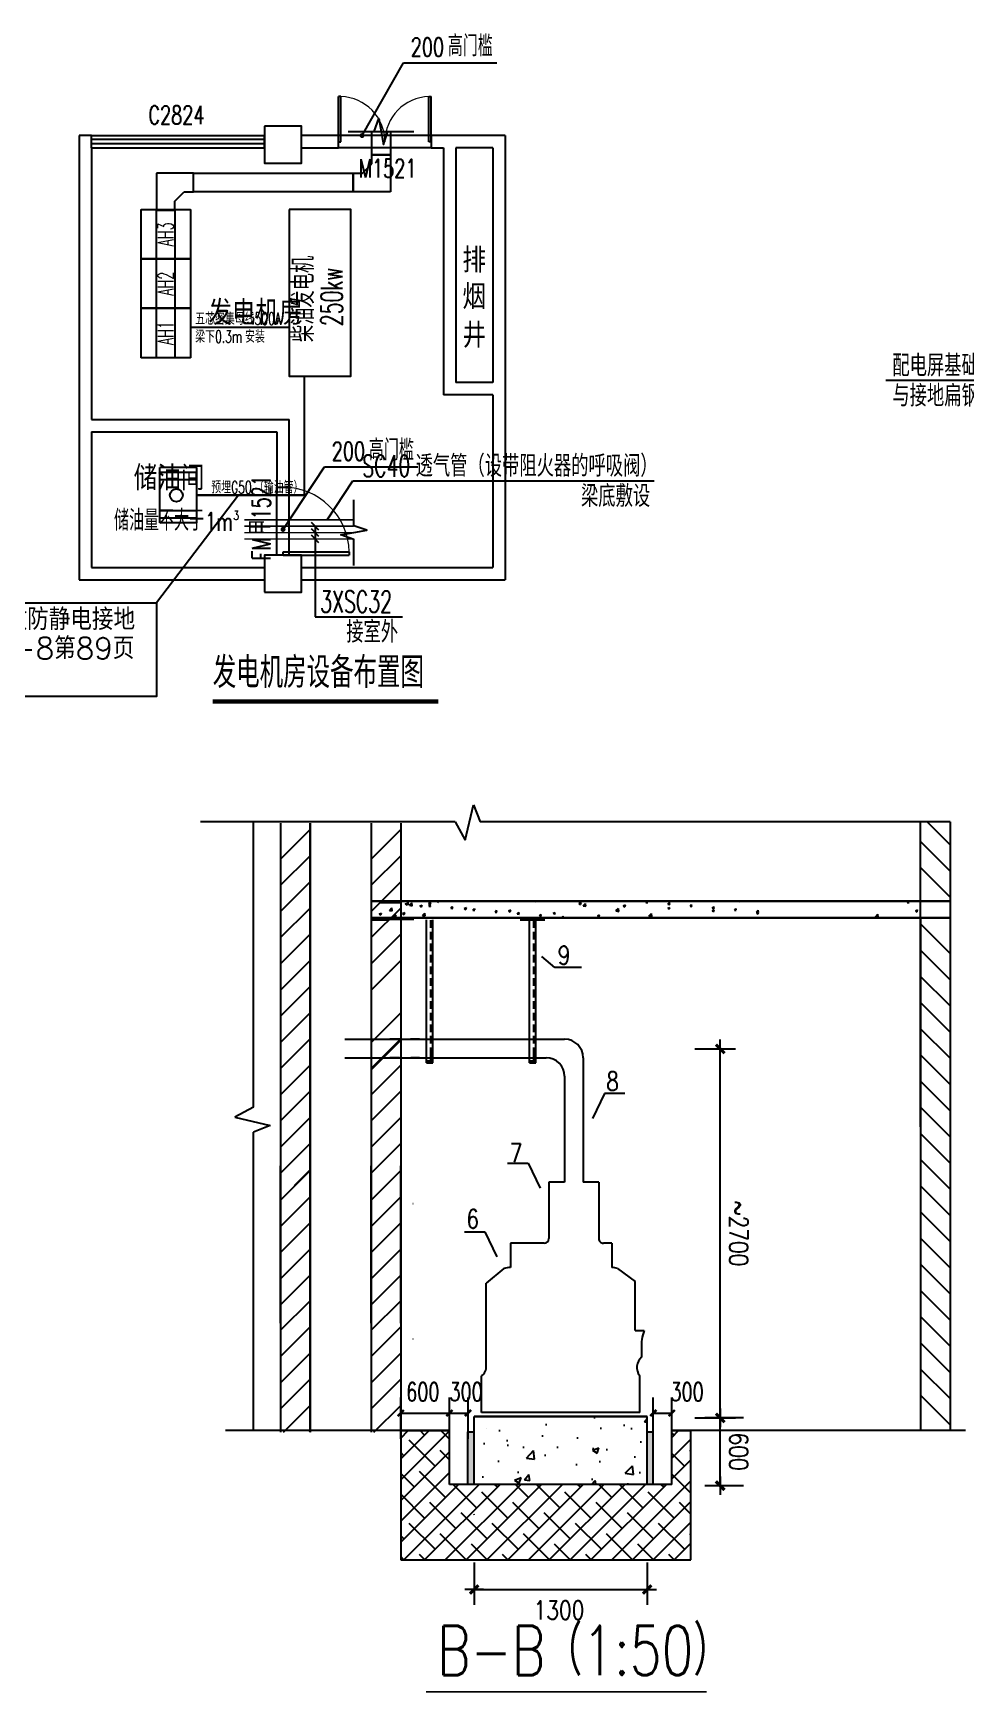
# Model space of a CAD drawing. Extents: x -6243262 to 3079315, y -2914302 to 172723.
# Drawn here: x -1794901 to -1779799, y -974645 to -947747 of the extents above; entities that cross this region are included whole.
import ezdxf
from ezdxf.enums import TextEntityAlignment as Align

# ---------------------------------------------------------------- set-up
doc = ezdxf.new("R2010")
doc.units = 0
doc.header["$LTSCALE"] = 1000
doc.linetypes.add('HIDDEN', pattern=[0.375, 0.25, -0.125])
for name, color, linetype in [('CABLETRAY', 4, 'Continuous'), ('CFT-TEXT', 7, 'Continuous'), ('COLUMN', 9, 'Continuous'), ('DIM-动力', 3, 'Continuous'), ('DIM-照明', 3, 'Continuous'), ('DIM_LEAD', 3, 'Continuous'), ('DOOR_FIRE', 4, 'Continuous'), ('DOOR_FIRE_TEXT', 7, 'Continuous'), ('DQ1', 7, 'Continuous'), ('DRAW-L', 7, 'Continuous'), ('E-COM-IDEN', 3, 'Continuous'), ('E-PLAN-POWR-WIRE', 2, 'Continuous'), ('LT', 7, 'Continuous'), ('PUB_DIM', 3, 'Continuous'), ('PUB_HATCH', 8, 'Continuous'), ('PUB_TEXT', 7, 'Continuous'), ('STAIR', 2, 'Continuous'), ('SYS', 7, 'Continuous'), ('TEL_CABINET', 3, 'Continuous'), ('TEL_DIM', 3, 'Continuous'), ('TEL_SYMB', 3, 'Continuous'), ('TEL_TEXT', 7, 'Continuous'), ('WALL', 9, 'Continuous'), ('WINDOW', 4, 'Continuous'), ('WINDOW_TEXT', 7, 'Continuous'), ('WIRE-PWLT', 111, 'Continuous'), ('WIRE-动力', 2, 'Continuous'), ('WIRE-照明', 1, 'Continuous'), ('家具12', 252, 'Continuous')]:
    doc.layers.add(name, color=color, linetype=linetype)
doc.styles.add('_TCH_DIM', font='SIMPLEX', dxfattribs={"bigfont": 'GBCBIG'})
doc.styles.add('_TCH_DIM_T3', font='SIMPLEX', dxfattribs={"width": 0.705882, "bigfont": 'GBCBIG'})
doc.styles.add('_TCH_WINDOW', font='SIMPLEX', dxfattribs={"height": 3.5, "bigfont": 'GBCBIG'})
doc.styles.add('_TEL_DIM', font='SIMPLEX', dxfattribs={"width": 0.8, "height": 3.5, "bigfont": 'HZTXT'})
doc.styles.add('DIM_FONT_T3', font='SIMPLEX.shx', dxfattribs={"width": 0.8})
doc.styles.add('HZTXT', font='romans.shx', dxfattribs={"width": 0.7, "bigfont": 'hztxt.shx'})
doc.styles.add('仿宋', font='txt1.shx', dxfattribs={"width": 0.8, "bigfont": 'fs.shx'})
doc.styles.add('黑体', font='simhei.ttf')
doc.dimstyles.new('_TCH_ARCH&&100', dxfattribs={"dimtxt": 297.5, "dimasz": 100, "dimexe": 250, "dimexo": 300, "dimgap": 126.25, "dimtad": 1, "dimdec": 0, "dimzin": 0, "dimdsep": 46, "dimtxsty": '_TCH_DIM_T3', "dimblk": 'ARCHTICK', "dimcen": 0.09, "dimclrt": 7, "dimazin": 2, "dimtfac": 1, "dimtdec": 0, "dimtix": 1, "dimtmove": 2, "dimatfit": 3, "dimfxl": 0, "dimtolj": 1, "dimtzin": 0, "dimarcsym": 0})
doc.dimstyles.new('AXIS$TCH&&100', dxfattribs={"dimtxt": 300, "dimasz": 1, "dimexe": 250, "dimexo": 300, "dimgap": 150, "dimtad": 1, "dimdec": 0, "dimzin": 0, "dimdsep": 46, "dimtxsty": 'DIM_FONT_T3', "dimblk": '_DIMX', "dimcen": 0.09, "dimclrt": 7, "dimadec": 0, "dimazin": 0, "dimtfac": 1, "dimtdec": 0, "dimtix": 1, "dimtmove": 2, "dimatfit": 3, "dimldrblk": '_DIMX', "dimfxl": 0, "dimtolj": 1, "dimtzin": 0, "dimarcsym": 0})
doc.dimstyles.new('DIMB$TCH&&100', dxfattribs={"dimtxt": 300, "dimasz": 1, "dimexe": 250, "dimexo": 300, "dimgap": 150, "dimtad": 1, "dimdec": 0, "dimzin": 0, "dimdsep": 46, "dimtxsty": 'DIM_FONT_T3', "dimblk": '_DIMX', "dimcen": 0.09, "dimclrt": 7, "dimadec": 0, "dimazin": 0, "dimtfac": 1, "dimtdec": 0, "dimtix": 1, "dimtmove": 2, "dimatfit": 3, "dimldrblk": '_DIMX', "dimfxl": 0, "dimtolj": 1, "dimtzin": 0, "dimarcsym": 0})
doc.dimstyles.new('DIMN$TCH&&100', dxfattribs={"dimtxt": 300, "dimasz": 1, "dimexe": 250, "dimexo": 300, "dimgap": 150, "dimtad": 1, "dimdec": 0, "dimzin": 0, "dimdsep": 46, "dimtxsty": 'DIM_FONT_T3', "dimblk": '_DIMX', "dimcen": 0.09, "dimclrt": 7, "dimadec": 0, "dimazin": 0, "dimtfac": 1, "dimtdec": 0, "dimtix": 1, "dimtmove": 2, "dimatfit": 3, "dimldrblk": '_DIMX', "dimfxl": 0, "dimtolj": 1, "dimtzin": 0, "dimarcsym": 0})

# ---------------------------------------------------------------- blocks, each defined once
blk = doc.blocks.new('_ArchTick')
at = {"color": 0, "linetype": 'ByBlock', "const_width": 0.4}
blk.add_lwpolyline([(-0.5, -0.5), (0.5, 0.5)], dxfattribs=at)
blk = doc.blocks.new('*D1401')
at = {"layer": 'Defpoints', "color": 0, "transparency": 16777216}
for p in [(-1788160, -970111), (-1788950, -970831), (-1788160, -970831)]:
    blk.add_point(p, dxfattribs=at)
at = {"layer": 'TEL_DIM', "color": 0, "lineweight": -2, "transparency": 16777216}
for p, q in [((-1788950, -970531), (-1788950, -969861)), ((-1788160, -970531), (-1788160, -969861)), ((-1788950, -970111), (-1788160, -970111))]:
    blk.add_line(p, q, dxfattribs=at)
at = {"layer": 'TEL_DIM', "color": 0, "lineweight": -2, "transparency": 16777216, "xscale": 100, "yscale": 100, "zscale": 100}
for p, rotation in [((-1788950, -970111), 180.000157458774), ((-1788160, -970111), 0.0001574587740439745)]:
    blk.add_blockref('_ArchTick', p, dxfattribs=dict(at, rotation=rotation))
at = {"layer": 'TEL_DIM', "color": 7, "transparency": 16777216, "insert": (-1788591, -969766), "char_height": 297.5, "attachment_point": 5, "rotation": 0.0002, "style": '_TCH_DIM_T3'}
blk.add_mtext('\\A1;600', dxfattribs=at)
blk = doc.blocks.new('_DIMX')
blk.add_line((-150, 0), (150, 0))
at = {"const_width": 50}
blk.add_lwpolyline([(-70, -70), (70, 70)], dxfattribs=at)
blk = doc.blocks.new('*D1402')
at = {"layer": 'Defpoints', "color": 0, "transparency": 16777216}
for p in [(-1783776, -970189), (-1783097, -970189), (-1783097, -971288)]:
    blk.add_point(p, dxfattribs=at)
at = {"layer": 'PUB_DIM', "color": 0, "lineweight": -2, "transparency": 16777216}
for p, q in [((-1783397, -970189), (-1784026, -970189)), ((-1783776, -971287), (-1783776, -970190)), ((-1783397, -971288), (-1784026, -971288))]:
    blk.add_line(p, q, dxfattribs=at)
for p, rotation in [((-1783776, -970189), 90.00015745875733), ((-1783776, -971288), 270.0001574587573)]:
    blk.add_blockref('_DIMX', p, dxfattribs=dict(at, rotation=rotation))
at = {"layer": 'PUB_DIM', "color": 7, "transparency": 16777216, "insert": (-1783476, -970738), "char_height": 300, "attachment_point": 5, "rotation": 270.0002, "style": 'DIM_FONT_T3'}
blk.add_mtext('\\A1;600', dxfattribs=at)
blk = doc.blocks.new('*D1403')
at = {"layer": 'Defpoints', "color": 0, "transparency": 16777216}
for p in [(-1784559, -970111), (-1784859, -970831), (-1784559, -970831)]:
    blk.add_point(p, dxfattribs=at)
at = {"layer": 'TEL_DIM', "color": 0, "lineweight": -2, "transparency": 16777216}
for p, q in [((-1784859, -970531), (-1784859, -969861)), ((-1784559, -970531), (-1784559, -969861)), ((-1784859, -970111), (-1784559, -970111))]:
    blk.add_line(p, q, dxfattribs=at)
at = {"layer": 'TEL_DIM', "color": 0, "lineweight": -2, "transparency": 16777216, "xscale": 100, "yscale": 100, "zscale": 100}
for p, rotation in [((-1784859, -970111), 180.0001574587833), ((-1784559, -970111), 0.0001574587833057497)]:
    blk.add_blockref('_ArchTick', p, dxfattribs=dict(at, rotation=rotation))
at = {"layer": 'TEL_DIM', "color": 7, "transparency": 16777216, "insert": (-1784313, -969766), "char_height": 297.5, "attachment_point": 5, "rotation": 0.0002, "style": '_TCH_DIM_T3'}
blk.add_mtext('\\A1;300', dxfattribs=at)
blk = doc.blocks.new('*D1404')
at = {"layer": 'Defpoints', "color": 0, "transparency": 16777216}
for p in [(-1787860, -970111), (-1788160, -970831), (-1787860, -970831)]:
    blk.add_point(p, dxfattribs=at)
at = {"layer": 'TEL_DIM', "color": 0, "lineweight": -2, "transparency": 16777216}
for p, q in [((-1788160, -970531), (-1788160, -969861)), ((-1787860, -970531), (-1787860, -969861)), ((-1788160, -970111), (-1787860, -970111))]:
    blk.add_line(p, q, dxfattribs=at)
at = {"layer": 'TEL_DIM', "color": 0, "lineweight": -2, "transparency": 16777216, "xscale": 100, "yscale": 100, "zscale": 100}
for p, rotation in [((-1788160, -970111), 180.0001574587833), ((-1787860, -970111), 0.0001574587833057497)]:
    blk.add_blockref('_ArchTick', p, dxfattribs=dict(at, rotation=rotation))
at = {"layer": 'TEL_DIM', "color": 7, "transparency": 16777216, "insert": (-1787892, -969766), "char_height": 297.5, "attachment_point": 5, "rotation": 0.0002, "style": '_TCH_DIM_T3'}
blk.add_mtext('\\A1;300', dxfattribs=at)
blk = doc.blocks.new('*D1406')
at = {"layer": 'Defpoints', "color": 0, "transparency": 16777216}
for p in [(-1784486, -964209), (-1783776, -964209), (-1784486, -970189)]:
    blk.add_point(p, dxfattribs=at)
at = {"layer": 'PUB_DIM', "color": 0, "lineweight": -2, "transparency": 16777216}
for p, q in [((-1784186, -964209), (-1783526, -964209)), ((-1783776, -970188), (-1783776, -964210)), ((-1784186, -970189), (-1783526, -970189))]:
    blk.add_line(p, q, dxfattribs=at)
for p, rotation in [((-1783776, -964209), 90.0001574587752), ((-1783776, -970189), 270.0001574587752)]:
    blk.add_blockref('_DIMX', p, dxfattribs=dict(at, rotation=rotation))
at = {"layer": 'PUB_DIM', "color": 7, "transparency": 16777216, "insert": (-1783476, -967199), "char_height": 300, "attachment_point": 5, "rotation": 270.0002, "style": 'DIM_FONT_T3'}
blk.add_mtext('\\A1;~2700', dxfattribs=at)
blk = doc.blocks.new('$TelecSys$00000092')
at = {"color": 0}
for p, q in [((-0.5, 0.5), (0.5, 0.5)), ((-0.5, -0.5), (-0.5, 0.5)), ((0.5, 0.5), (0.5, -0.5)), ((0.5, -0.5), (-0.5, -0.5))]:
    blk.add_line(p, q, dxfattribs=at)
at = {"color": 0, "const_width": 0.02}
blk.add_lwpolyline([(-0.5, 0.5), (0.5, 0.5), (0.5, -0.5), (-0.5, -0.5)], close=True, dxfattribs=at)
at = {"color": 0, "style": '_TEL_DIM', "width": 0.8}
blk.add_attdef('NAME', text='', height=0.035, dxfattribs=at).set_placement((0, 0), align=Align.MIDDLE)
blk = doc.blocks.new('_FZHK')
at = {"color": 0}
blk.add_lwpolyline([(-0.5, -0.5), (0.5, -0.5), (0.5, 0.5), (-0.5, 0.5)], close=True, dxfattribs=at)
blk = doc.blocks.new('$TCHSYS$WIN2D')
at = {"color": 0}
for p, q in [((-0.5, 0.5), (0.5, 0.5)), ((-0.5, 0.5), (-0.5, -0.5)), ((0.5, 0.5), (0.5, -0.5)), ((0.5, 0.1667), (-0.5, 0.1667)), ((0.5, -0.1667), (-0.5, -0.1667)), ((-0.5, -0.5), (0.5, -0.5))]:
    blk.add_line(p, q, dxfattribs=at)
blk = doc.blocks.new('$DorLib2D$00000002')
at = {"color": 0}
for p, q in [((-0.5, 0), (-0.5, 0.4875)), ((-0.475, 0.4875), (-0.5, 0.4875)), ((-0.475, 0), (-0.475, 0.4875)), ((0.475, 0), (0.475, 0.4875)), ((0.475, 0.4875), (0.5, 0.4875)), ((0.5, 0), (0.5, 0.4875)), ((-0.5, 0), (-0.475, 0)), ((0.5, 0), (0.475, 0))]:
    blk.add_line(p, q, dxfattribs=at)
at = {"color": 0, "lineweight": 13}
for centre, start, end in [((-0.4875, 0), 0, 88.53072), ((0.4875, 0), 91.46928, 180)]:
    blk.add_arc(centre, 0.4875, start, end, dxfattribs=at)
blk = doc.blocks.new('$DorLib2D$00000001')
at = {"color": 0}
for p, q in [((0.45, 0.975), (0.5, 0.975)), ((0.45, 0), (0.45, 0.975)), ((0.5, 0), (0.5, 0.975)), ((0.5, 0), (0.45, 0))]:
    blk.add_line(p, q, dxfattribs=at)
at = {"color": 0, "lineweight": 13}
blk.add_arc((0.475, 0), 0.975, 91.4693, 180, dxfattribs=at)
blk = doc.blocks.new('234234')
at = {"layer": 'DIM_LEAD', "color": 8}
for p, q in [((1924335, 952846), (1925006, 954026)), ((1925006, 954026), (1926518, 954026)), ((1923056, 946462), (1923726, 947476)), ((1923726, 947476), (1925238, 947476))]:
    blk.add_line(p, q, dxfattribs=at)
at = {"layer": 'DIM_LEAD', "color": 8, "const_width": 40}
for points in [[(1924326, 952828, 1), (1924345, 952863, 1)], [(1923045, 946445, 1), (1923067, 946479, 1)]]:
    blk.add_lwpolyline(points, format="xyb", close=True, dxfattribs=at)
at = {"layer": 'DOOR_FIRE', "color": 8}
for p, q in [((1922956, 946046), (1922956, 947146)), ((1923156, 946046), (1923156, 947146))]:
    blk.add_line(p, q, dxfattribs=at)
at = {"layer": 'STAIR', "color": 8}
blk.add_line((1926656, 949966), (1926656, 948599), dxfattribs=at)
at = {"layer": 'WALL', "color": 8}
for p, q in [((1919956, 952846), (1919756, 952846)), ((1919756, 952846), (1919756, 948146)), ((1919956, 952646), (1919956, 952846)), ((1923956, 952846), (1923356, 952846)), ((1923956, 952646), (1923956, 952846)), ((1925756, 952846), (1925456, 952846)), ((1925456, 952846), (1925456, 952646)), ((1926656, 952846), (1925756, 952846)), ((1926656, 952846), (1926656, 948746)), ((1919956, 952646), (1919956, 948246)), ((1923356, 952646), (1923956, 952646)), ((1925456, 952646), (1925656, 952646)), ((1925656, 952646), (1925656, 948646)), ((1926456, 952646), (1925856, 952646)), ((1925856, 952646), (1925856, 948846)), ((1926456, 952646), (1926456, 948846)), ((1926456, 948846), (1925856, 948846)), ((1926656, 948746), (1926656, 945646)), ((1926456, 948646), (1925656, 948646)), ((1926456, 948646), (1926456, 945846)), ((1919956, 948246), (1923156, 948246)), ((1923156, 947146), (1923156, 948246)), ((1919756, 948146), (1919756, 945646)), ((1919956, 948046), (1922956, 948046)), ((1919956, 948046), (1919956, 945846)), ((1922956, 948046), (1922956, 947146)), ((1922956, 947146), (1923156, 947146)), ((1919956, 945846), (1922756, 945846)), ((1923356, 945846), (1926456, 945846)), ((1919756, 945646), (1922756, 945646)), ((1923356, 945646), (1926656, 945646))]:
    blk.add_line(p, q, dxfattribs=at)
at = {"layer": 'WINDOW', "color": 8}
for p, q in [((1925456, 952846), (1923956, 952846)), ((1925456, 952646), (1923956, 952646))]:
    blk.add_line(p, q, dxfattribs=at)
at = {"layer": 'COLUMN', "color": 8, "xscale": 600, "yscale": 600, "zscale": 600, "rotation": 270}
blk.add_blockref('_FZHK', (1923056, 952696), dxfattribs=at)
at = {"layer": 'COLUMN', "color": 8, "xscale": 600, "yscale": 600, "zscale": 600}
blk.add_blockref('_FZHK', (1923056, 945746), dxfattribs=at)
at = {"layer": 'DOOR_FIRE', "color": 8, "xscale": -1100, "yscale": -1100, "zscale": 200, "rotation": 90.00000000000136}
blk.add_blockref('$DorLib2D$00000001', (1923056, 946596), dxfattribs=at)
at = {"layer": 'WINDOW', "color": 8}
ref = blk.add_blockref('$TCHSYS$WIN2D', (1921356, 952746), dxfattribs=dict(at, xscale=-2800, yscale=200, zscale=-2800, rotation=180.0000000000002))
ref.add_attrib('A', 'C2824', (1920876, 953030), dxfattribs={"layer": 'WINDOW_TEXT', "color": 8, "height": 297.5, "style": '_TCH_WINDOW', "width": 0.705882})
ref = blk.add_blockref('$DorLib2D$00000002', (1924706, 952746), dxfattribs=dict(at, xscale=-1500, yscale=-1500, zscale=-1500, rotation=180.0000000000003))
ref.add_attrib('A', 'M1521', (1924281, 952164), dxfattribs={"layer": 'WINDOW_TEXT', "color": 8, "height": 297.5, "style": '_TCH_WINDOW', "width": 0.705882})
at = {"layer": 'CFT-TEXT', "color": 8, "style": '黑体', "width": 0.8}
for s, p in [('排', (1925962, 950664)), ('烟', (1925962, 950071)), ('发电机房', (1921846, 949815)), ('井', (1925962, 949447)), ('储油间', (1920637, 947135))]:
    blk.add_text(s, height=350, dxfattribs=at).set_placement(p)
at = {"layer": 'DIM_LEAD', "color": 8, "style": '_TCH_DIM', "width": 0.705882}
for p in [(1925124, 954131), (1923845, 947581)]:
    blk.add_text('200', height=297.5, dxfattribs=at).set_placement(p)
at = {"layer": 'DIM_LEAD', "color": 8, "style": '_TCH_DIM'}
for p in [(1925724, 954131), (1924445, 947581)]:
    blk.add_text('高门槛', height=337.6, dxfattribs=at).set_placement(p)
at = {"layer": 'DOOR_FIRE_TEXT', "color": 8, "style": '_TCH_WINDOW', "width": 0.705882}
for s, p in [('1521', (1922851, 946624)), ('FM', (1922851, 945958))]:
    blk.add_text(s, height=297.5, rotation=90, dxfattribs=at).set_placement(p)
at = {"layer": 'DOOR_FIRE_TEXT', "color": 8, "style": '_TCH_WINDOW'}
blk.add_text('甲', height=338, rotation=90, dxfattribs=at).set_placement((1922851, 946378))
at = {"layer": 'PUB_TEXT', "color": 8, "style": '_TCH_DIM'}
blk.add_text('储油量不大于', height=337.6, dxfattribs=at).set_placement((1920319, 946441))
at = {"layer": 'PUB_TEXT', "color": 8, "style": '_TCH_DIM', "width": 0.705882}
for s, height, p in [('1m', 297.5, (1921793, 946441)), ('3', 149, (1922253, 946616))]:
    blk.add_text(s, height=height, dxfattribs=at).set_placement(p)
blk = doc.blocks.new('hbsd')
at = {"layer": '家具12', "color": 3}
for p, q in [((0, 0), (-1000, 0)), ((0, -1500), (0, 0)), ((-1000, -1500), (-1000, 0)), ((-1000, -130), (0, -130)), ((-1000, -330), (0, -330)), ((-1000, -1165), (0, -1165)), ((-1000, -1365), (0, -1365)), ((0, -1500), (-1000, -1500))]:
    blk.add_line(p, q, dxfattribs=at)
blk = doc.blocks.new('A$C2C825F62')
at = {"layer": 'WIRE-PWLT', "color": 2}
blk.add_lwpolyline([(-4295, 1519), (1348, 1519), (1348, 0), (-4295, 0)], close=True, dxfattribs=at)
at = {"layer": 'PUB_TEXT', "color": 2, "style": '_TEL_DIM'}
for s, p in [('油管全长不少于3处做防静电接地', (-4196, 1076)), ('做法参见08D800-8第89页', (-4213, 606)), ('热镀锌扁钢40X4', (-4219, 142))]:
    blk.add_text(s, height=350, dxfattribs=at).set_placement(p)

msp = doc.modelspace()

# ---------------------------------------------------------------- hatches: boundary and pattern name
h = msp.add_hatch()
h.set_pattern_fill('AN33C', scale=1500, angle=0.00016, style=0)
h.set_pattern_definition([(50.00016, (-2101608.25, -1090196.7), (1075.8905, -94.1252), [112.5, -1237.5]), (355.00016, (-2101608.3, -1090196.7), (-208.13, 1128.2876), [90, -990]), (100.45156, (-2101518.6, -1090204.6), (867.7612, 1034.1617), [95.6103, -1051.713]), (46.18436, (-2101608.3, -1089896.7), (1600.862, -248.274), [168.75, -1856.25]), (96.63576, (-2101474.8, -1089917.4), (1401.99, 1461.181), [143.4154, -1577.5695]), (351.18436, (-2101608.3, -1089896.7), (1401.989, 1461.182), [135, -1485]), (21.00016, (-2101458.25, -1089971.7), (895.3622, -603.9259), [112.5, -1237.5]), (326.00016, (-2101458.3, -1089971.7), (364.97, 1087.726), [90, -990]), (71.45156, (-2101383.6, -1090022), (1260.3326, 483.7992), [95.6103, -1051.713]), (37.50016, (-2101608.25, -1090196.7), (18.2384, 499.34083), [0, -978, 0, -1005, 0, -993.75]), (7.50016, (-2101608.25, -1090196.7), (394.6027, 591.61865), [0, -573, 0, -955.5, 0, -378.75]), (327.50016, (-2101942.75, -1090196.7), (800.73375, -33.8301), [0, -375, 0, -1170, 0, -1552.5]), (317.50016, (-2102092.75, -1090196.7), (874.7788, 150.1599), [0, -487.5, 0, -777, 0, -1102.5])])
h.paths.add_polyline_path([(-1784958.2, -971265.7), (-1784958.2, -970166.7), (-1787760.2, -970166.7), (-1787760.2, -971265.7)])
h = msp.add_hatch()
h.set_pattern_fill('ANSI38,_O', scale=150, angle=0.00016)
h.set_pattern_definition([(45.00016, (-2064200.4, -1037988.55), (-168.38027, 168.37934), []), (135.00016, (-2064200.4, -1037988.55), (-505.13987, 168.37841), [595.3125, -357.1875])])
h.paths.add_polyline_path([(-1788160.2, -971266.7), (-1788160.2, -970395.6), (-1788950.5, -970395.6), (-1788950.5, -972489.2), (-1784251.9, -972489.1), (-1784251.9, -970395.5), (-1784559.2, -970395.5), (-1784559.2, -971266.7)])
for points in [[(-1787760.2, -970414.2), (-1787860.2, -970414.2), (-1787860.2, -971265.7), (-1787760.2, -971265.7)], [(-1784859.2, -970414.2), (-1784958.2, -970414.2), (-1784958.2, -971265.7), (-1784859.2, -971265.7)]]:
    msp.add_hatch(color=7).paths.add_polyline_path(points)

# ---------------------------------------------------------------- linework, layer by layer
at = {"color": 7}
for p, q in [((-1780050.1, -960903), (-1780426.2, -960526.9)), ((-1780050.1, -961327.3), (-1780530.1, -960847.3)), ((-1780050.1, -961751.5), (-1780530.1, -961271.5)), ((-1789214.1, -961834.1), (-1789184.2, -961836.7)), ((-1789211.3, -961814.9), (-1789192.3, -961827.7)), ((-1789192.2, -961828), (-1789187.9, -961814.9)), ((-1789184.1, -961837), (-1789188.2, -961814.9)), ((-1788876.6, -961860.6), (-1788841.6, -961847.2)), ((-1788876.6, -961860.6), (-1788851.7, -961877.4)), ((-1788855.5, -961865.5), (-1788831.4, -961836.8)), ((-1788855.5, -961865.5), (-1788825.6, -961868.1)), ((-1788851.6, -961877.6), (-1788841.5, -961847.4)), ((-1788825.5, -961868.4), (-1788831.3, -961837)), ((-1788807.2, -961881.5), (-1788768.3, -961840.9)), ((-1788762.6, -961888.7), (-1788768.2, -961841.2)), ((-1788498.6, -961851), (-1788463.6, -961837.5)), ((-1788498.6, -961851), (-1788473.8, -961867.7)), ((-1788496.8, -961896.9), (-1788472.7, -961868.1)), ((-1788473.7, -961868), (-1788463.5, -961837.8)), ((-1788466.8, -961899.7), (-1788472.6, -961868.4)), ((-1788355.1, -961834.1), (-1788339, -961814.9)), ((-1786774.3, -961814.9), (-1786756.9, -961826.6)), ((-1786756.8, -961826.9), (-1786752.8, -961814.9)), ((-1786487.9, -961814.9), (-1786486.3, -961815.2)), ((-1786486.2, -961815.4), (-1786486.2, -961814.9)), ((-1786063.2, -961849.9), (-1786028.2, -961836.4)), ((-1786063.2, -961849.9), (-1786038.4, -961866.6)), ((-1786038.3, -961866.9), (-1786028.1, -961836.7)), ((-1785997.1, -961891), (-1785958.2, -961850.4)), ((-1785952.5, -961898.1), (-1785958.1, -961850.7)), ((-1784979.9, -961834.5), (-1784963.5, -961814.9)), ((-1784979.9, -961834.5), (-1784950, -961837.1)), ((-1784949.9, -961837.4), (-1784954.1, -961814.9)), ((-1784621.3, -961865.9), (-1784597.2, -961837.2)), ((-1784621.3, -961865.9), (-1784591.4, -961868.5)), ((-1784591.3, -961868.8), (-1784597.1, -961837.4)), ((-1783478.3, -961814.9), (-1783462.6, -961825.5)), ((-1783462.5, -961825.8), (-1783458.8, -961814.9)), ((-1780745.7, -961834.9), (-1780728.9, -961814.9)), ((-1780745.7, -961834.9), (-1780715.8, -961837.5)), ((-1780715.7, -961837.8), (-1780720, -961814.9)), ((-1789296.7, -962021.9), (-1789261.7, -962008.4)), ((-1789296.7, -962021.9), (-1789271.8, -962038.6)), ((-1789271.7, -962038.9), (-1789261.6, -962008.7)), ((-1789253.5, -962106.8), (-1789240.6, -962091.4)), ((-1789237.7, -962106.8), (-1789240.5, -962091.6)), ((-1789132.5, -961964.3), (-1789093.6, -961923.7)), ((-1789132.5, -961964.3), (-1789088.1, -961971.2)), ((-1789088, -961971.4), (-1789093.5, -961923.9)), ((-1789083, -962097.1), (-1789044.1, -962056.5)), ((-1789083, -962097.1), (-1789038.6, -962104)), ((-1789059.1, -962052.3), (-1789024.1, -962038.8)), ((-1789059.1, -962052.3), (-1789034.3, -962069.1)), ((-1789038.5, -962104.2), (-1789044, -962056.7)), ((-1789034.2, -962069.3), (-1789024, -962039.1)), ((-1788918.8, -962012.2), (-1788883.7, -961998.8)), ((-1788918.8, -962012.2), (-1788893.9, -962029)), ((-1788893.8, -962029.3), (-1788883.6, -961999.1)), ((-1788807.2, -961881.5), (-1788762.7, -961888.4)), ((-1788639, -961891), (-1788604, -961877.6)), ((-1788639, -961891), (-1788614.2, -961907.8)), ((-1788614.1, -961908), (-1788603.9, -961877.8)), ((-1788598.9, -962047.1), (-1788560, -962006.5)), ((-1788598.9, -962047.1), (-1788554.4, -962053.9)), ((-1788554.4, -962054.2), (-1788559.9, -962006.7)), ((-1788531.6, -964311.2), (-1788531.6, -962115.1)), ((-1788496.8, -961896.9), (-1788466.9, -961899.5)), ((-1788431.6, -964434.4), (-1788431.6, -962115.1)), ((-1788316.1, -962082.9), (-1788305.6, -962078.9)), ((-1788306.7, -962082.9), (-1788305.5, -962079.1)), ((-1788138.2, -961928.2), (-1788114.1, -961899.5)), ((-1788138.2, -961928.2), (-1788108.3, -961930.9)), ((-1788108.2, -961931.1), (-1788114, -961899.8)), ((-1787920.5, -961931.1), (-1787885.5, -961917.6)), ((-1787920.5, -961931.1), (-1787895.6, -961947.8)), ((-1787895.5, -961948.1), (-1787885.4, -961917.9)), ((-1787779.6, -961959.6), (-1787755.5, -961930.9)), ((-1787779.6, -961959.6), (-1787749.7, -961962.2)), ((-1787749.6, -961962.5), (-1787755.4, -961931.1)), ((-1787420.9, -961991), (-1787396.8, -961962.3)), ((-1787420.9, -961991), (-1787391.1, -961993.6)), ((-1787391, -961993.9), (-1787396.7, -961962.5)), ((-1787201.9, -961971.1), (-1787166.9, -961957.7)), ((-1787201.9, -961971.1), (-1787177, -961987.9)), ((-1787176.9, -961988.1), (-1787166.8, -961957.9)), ((-1787062.3, -962022.4), (-1787038.2, -961993.6)), ((-1787062.3, -962022.4), (-1787032.4, -962025)), ((-1787032.3, -962025.2), (-1787038.1, -961993.9)), ((-1786861.8, -964311.2), (-1786861.8, -962115.1)), ((-1786761.8, -964311.2), (-1786761.8, -962115.1)), ((-1786703.7, -962053.7), (-1786679.6, -962025)), ((-1786703.7, -962053.7), (-1786673.8, -962056.4)), ((-1786673.7, -962056.6), (-1786679.5, -962025.3)), ((-1786483.3, -962011.1), (-1786448.3, -961997.7)), ((-1786483.3, -962011.1), (-1786458.5, -962027.9)), ((-1786458.4, -962028.2), (-1786448.2, -961998)), ((-1786343.2, -962082.9), (-1786320.9, -962056.4)), ((-1786316, -962082.9), (-1786320.8, -962056.6)), ((-1785997.1, -961891), (-1785952.6, -961897.9)), ((-1785764.8, -962051.2), (-1785729.8, -962037.7)), ((-1785764.8, -962051.2), (-1785739.9, -962068)), ((-1785739.8, -962068.2), (-1785729.7, -962038)), ((-1785463.5, -961973.8), (-1785424.5, -961933.2)), ((-1785463.5, -961973.8), (-1785419, -961980.7)), ((-1785418.9, -961980.9), (-1785424.4, -961933.4)), ((-1785344.7, -961889.9), (-1785309.7, -961876.5)), ((-1785344.7, -961889.9), (-1785319.8, -961906.7)), ((-1785319.7, -961906.9), (-1785309.6, -961876.7)), ((-1785024.6, -962082.9), (-1785011.2, -962077.8)), ((-1785012.7, -962082.9), (-1785011.1, -962078)), ((-1784929.9, -962056.5), (-1784890.9, -962016)), ((-1784929.9, -962056.5), (-1784885.4, -962063.4)), ((-1784885.3, -962063.7), (-1784890.8, -962016.2)), ((-1784626.1, -961930), (-1784591.1, -961916.5)), ((-1784626.1, -961930), (-1784601.2, -961946.7)), ((-1784601.1, -961947), (-1784591, -961916.8)), ((-1784262.6, -961897.3), (-1784238.5, -961868.5)), ((-1784262.6, -961897.3), (-1784232.8, -961899.9)), ((-1784232.7, -961900.1), (-1784238.4, -961868.8)), ((-1783907.5, -961970), (-1783872.5, -961956.6)), ((-1783907.5, -961970), (-1783882.7, -961986.8)), ((-1783904, -961928.6), (-1783879.9, -961899.9)), ((-1783904, -961928.6), (-1783874.1, -961931.3)), ((-1783882.6, -961987), (-1783872.4, -961956.8)), ((-1783874, -961931.5), (-1783879.8, -961900.2)), ((-1783545.4, -961960), (-1783521.3, -961931.3)), ((-1783545.4, -961960), (-1783515.5, -961962.6)), ((-1783515.4, -961962.9), (-1783521.2, -961931.5)), ((-1783189, -962010), (-1783154, -961996.6)), ((-1783189, -962010), (-1783164.1, -962026.8)), ((-1783186.8, -961991.4), (-1783162.7, -961962.7)), ((-1783186.8, -961991.4), (-1783156.9, -961994)), ((-1783164, -962027.1), (-1783153.9, -961996.9)), ((-1783156.8, -961994.3), (-1783162.6, -961962.9)), ((-1781260.8, -962066), (-1781221.9, -962025.4)), ((-1781260.8, -962066), (-1781216.3, -962072.9)), ((-1781216.2, -962073.2), (-1781221.8, -962025.7)), ((-1780613.2, -961968.9), (-1780578.2, -961955.5)), ((-1780613.2, -961968.9), (-1780588.3, -961985.7)), ((-1780588.2, -961985.9), (-1780578.1, -961955.7)), ((-1780050.1, -962664.7), (-1780530.1, -962184.7)), ((-1780050.1, -963089), (-1780530.1, -962609)), ((-1786452.4, -962890.6), (-1786666.6, -962711.4)), ((-1786021.6, -962890.6), (-1786452.4, -962890.6)), ((-1780050.1, -963513.3), (-1780530.1, -963033.3)), ((-1780050.1, -963937.5), (-1780530.1, -963457.5)), ((-1780050.1, -963513.3), (-1780077.8, -963485.5)), ((-1780050.1, -964361.8), (-1780530.1, -963881.8)), ((-1788531.6, -964434.4), (-1788531.6, -964311.2)), ((-1788531.6, -964434.4), (-1788431.6, -964434.4)), ((-1786861.8, -964434.4), (-1786861.8, -964311.2)), ((-1786861.8, -964404.4), (-1786791.8, -964404.4)), ((-1786861.8, -964434.4), (-1786761.8, -964434.4)), ((-1786791.8, -964404.4), (-1786761.8, -964434.4)), ((-1786761.8, -964434.4), (-1786761.8, -964311.2)), ((-1780050.1, -964786.1), (-1780530.1, -964306.1)), ((-1780050.1, -965210.3), (-1780530.1, -964730.3)), ((-1785652.1, -964933.1), (-1785844.6, -965337)), ((-1785319.6, -964933.1), (-1785652.1, -964933.1)), ((-1780050.1, -965634.6), (-1780530.1, -965154.6)), ((-1780050.1, -966058.8), (-1780530.1, -965578.8)), ((-1790896.1, -968654.4), (-1790896.1, -966103)), ((-1790416.1, -968654.4), (-1790416.1, -966103)), ((-1789430.5, -968654.4), (-1789430.5, -966103)), ((-1788950.5, -968654.4), (-1788950.5, -966103)), ((-1787218.6, -966061.3), (-1786886.1, -966061.3)), ((-1786886.1, -966061.3), (-1786693.6, -966465.3)), ((-1780050.1, -966483.1), (-1780530.1, -966003.1)), ((-1786550.8, -966369.2), (-1786550.8, -967283.8)), ((-1786295.3, -966369.2), (-1786550.8, -966369.2)), ((-1785741.5, -966369.2), (-1785995.3, -966369.2)), ((-1785741.5, -966369.2), (-1785741.5, -967283.8)), ((-1780050.1, -966907.4), (-1780530.1, -966427.4)), ((-1780050.1, -967331.6), (-1780530.1, -966851.6)), ((-1787919, -967174), (-1787586.5, -967174)), ((-1787586.5, -967174), (-1787394, -967578)), ((-1787173.1, -967358.8), (-1787173.1, -967751.2)), ((-1785529.7, -967358.8), (-1785529.7, -967751.2)), ((-1780050.1, -967755.9), (-1780530.1, -967275.9)), ((-1787278.3, -967768.6), (-1787564.5, -968007.3)), ((-1785440.1, -967768.6), (-1785153.6, -967977.8)), ((-1780050.1, -968180.2), (-1780530.1, -967700.2)), ((-1787564.5, -969371.9), (-1787564.5, -968007.3)), ((-1785153.6, -968774.4), (-1785153.6, -967977.8)), ((-1780050.1, -968604.4), (-1780530.1, -968124.4)), ((-1780050.1, -969028.7), (-1780530.1, -968548.7)), ((-1785153.6, -968774.4), (-1785006.2, -968774.4)), ((-1785048.4, -969063.7), (-1785048.4, -969205.2)), ((-1780050.1, -969453), (-1780530.1, -968973)), ((-1780050.1, -969877.2), (-1780530.1, -969397.2)), ((-1787639.9, -970103.8), (-1787639.9, -969505.1)), ((-1785078.6, -970103.8), (-1785078.6, -969505.1)), ((-1780050.1, -970301.5), (-1780530.1, -969821.5)), ((-1788950.5, -970395.6), (-1788950.5, -972489.2)), ((-1784251.9, -972489.1), (-1784251.9, -970395.5)), ((-1788950.5, -972489.2), (-1784251.9, -972489.1))]:
    msp.add_line(p, q, dxfattribs=at)
at = {"color": 7, "linetype": 'ByBlock'}
for p, q in [((-1788965.2, -964051.7), (-1789127.4, -964051.7)), ((-1788647.4, -964051.7), (-1788789.1, -964051.7)), ((-1788970, -964351.7), (-1789127.4, -964351.7)), ((-1788647.4, -964351.7), (-1788787.9, -964351.7)), ((-1788461.6, -964404.4), (-1788431.6, -964434.4))]:
    msp.add_line(p, q, dxfattribs=at)
at = {"color": 7}
for centre, radius, start, end in [((-1786625.8, -967283.8), 75, 270.00016, 0.00016), ((-1785666.5, -967283.8), 75, 180.00016, 270.00016), ((-1787174.4, -968070.6), 319.4, 89.77688, 108.99652), ((-1785528.8, -967985.9), 234.6, 67.80054, 90.23326), ((-1784476.9, -968999.2), 575.1, 156.98556, 186.43422), ((-1787735.2, -969363.2), 170.9, 303.89647, 4.78453), ((-1784910.8, -969370.5), 215.1, 129.76154, 218.73649)]:
    msp.add_arc(centre, radius, start, end, dxfattribs=at)
at = {"layer": 'CABLETRAY'}
for p, q in [((-1789417.8, -949338.7), (-1789117.8, -949338.7)), ((-1789417.8, -949717.2), (-1789417.8, -949338.7)), ((-1789117.8, -949338.7), (-1789117.8, -949717.2)), ((-1789117.8, -949717.2), (-1789417.8, -949717.2)), ((-1789417.8, -949867.2), (-1789417.8, -949717.2)), ((-1789417.8, -949717.2), (-1789117.8, -949717.2)), ((-1789117.8, -949717.2), (-1789117.8, -950317.2)), ((-1792305.5, -950017.2), (-1792905.5, -950017.2)), ((-1792905.5, -950017.2), (-1792905.5, -950617.2)), ((-1792305.5, -950317.2), (-1792305.5, -950017.2)), ((-1792305.5, -950017.2), (-1789717.8, -950017.2)), ((-1792305.5, -950317.2), (-1792305.5, -950017.2)), ((-1789717.8, -950017.2), (-1789717.8, -950317.2)), ((-1789717.8, -950317.2), (-1789717.8, -950017.2)), ((-1789717.8, -950017.2), (-1789567.8, -950017.2)), ((-1789567.8, -950017.2), (-1789417.8, -949867.2)), ((-1792605.5, -950467.2), (-1792455.5, -950317.2)), ((-1792605.5, -950617.2), (-1792605.5, -950467.2)), ((-1792455.5, -950317.2), (-1792305.5, -950317.2)), ((-1789717.8, -950317.2), (-1792305.5, -950317.2)), ((-1789117.8, -950317.2), (-1789717.8, -950317.2)), ((-1792905.5, -950617.2), (-1792605.5, -950617.2)), ((-1792905.5, -953006.3), (-1792905.5, -950617.2)), ((-1792905.5, -950617.2), (-1792605.5, -950617.2)), ((-1792605.5, -950617.2), (-1792605.5, -953006.3)), ((-1792605.5, -953006.3), (-1792905.5, -953006.3))]:
    msp.add_line(p, q, dxfattribs=at)
at = {"layer": 'DIM-动力'}
for p, q in [((-1790138.3, -955635), (-1789725, -955004.8)), ((-1789725, -955004.8), (-1784844.5, -955004.8)), ((-1790335.1, -955738.2), (-1790335.1, -957205)), ((-1790335.1, -957205), (-1788921.3, -957205))]:
    msp.add_line(p, q, dxfattribs=at)
at = {"layer": 'DIM-动力', "elevation": -640}
msp.add_lwpolyline([(-1791574.9, -955235.3), (-1792906.3, -956977.5)], dxfattribs=at)
at = {"layer": 'DIM-动力'}
for points in [[(-1790275.5, -955801.6), (-1790391.9, -955677.8)], [(-1790276.9, -956007.2), (-1790393.3, -955883.4)], [(-1790275.5, -955903), (-1790391.9, -955779.2)]]:
    msp.add_lwpolyline(points, dxfattribs=at)
at = {"layer": 'DIM-照明'}
for p, q in [((-1780077.5, -953378.3), (-1781092.6, -953378.3)), ((-1776857.6, -953378.3), (-1780077.5, -953378.3))]:
    msp.add_line(p, q, dxfattribs=at)
at = {"layer": 'DQ1', "color": 7}
for p, q in [((-1790896.1, -961133.4), (-1790416.1, -960653.3)), ((-1790416.1, -970419.4), (-1790416.1, -960550.8)), ((-1789430.5, -961133.3), (-1788950.5, -960653.3)), ((-1790896.1, -961557.6), (-1790416.1, -961077.6)), ((-1789430.5, -961557.6), (-1788950.5, -961077.6)), ((-1790896.1, -961981.9), (-1790416.1, -961501.9)), ((-1789430.5, -961981.9), (-1788950.5, -961501.9)), ((-1790896.1, -962406.1), (-1790416.1, -961926.1)), ((-1789430.5, -962406.1), (-1788950.5, -961926.1)), ((-1790896.1, -962830.4), (-1790416.1, -962350.4)), ((-1789430.5, -962830.4), (-1788950.5, -962350.4)), ((-1790896.1, -963254.7), (-1790416.1, -962774.7)), ((-1789430.5, -963254.7), (-1788950.5, -962774.7)), ((-1790896.1, -963678.9), (-1790416.1, -963198.9)), ((-1790427.8, -963210.6), (-1790416.1, -963198.9)), ((-1790896.1, -964103.2), (-1790416.1, -963623.2)), ((-1789430.5, -964103.2), (-1788950.5, -963623.2)), ((-1790896.1, -964527.5), (-1790416.1, -964047.5)), ((-1789430.5, -964527.5), (-1788950.5, -964047.5)), ((-1789430.5, -964549.4), (-1788950.5, -964069.4)), ((-1788659, -964051.7), (-1788647.4, -964040)), ((-1790896.1, -964951.7), (-1790416.1, -964471.7)), ((-1789430.5, -964951.7), (-1788950.5, -964471.7)), ((-1790896.1, -965376), (-1790416.1, -964896)), ((-1789430.5, -965376), (-1788950.5, -964896)), ((-1790896.1, -965800.3), (-1790416.1, -965320.3)), ((-1789430.5, -965800.3), (-1788950.5, -965320.3)), ((-1790896.1, -966224.5), (-1790416.1, -965744.5)), ((-1789430.5, -966224.5), (-1788950.5, -965744.5)), ((-1790671.3, -966424), (-1790416.1, -966168.8)), ((-1790896.1, -966660.8), (-1790416.1, -966180.8)), ((-1789430.5, -966660.8), (-1788950.5, -966180.8)), ((-1790896.1, -967085.1), (-1790416.1, -966605.1)), ((-1789430.5, -968120.4), (-1789430.5, -966520.4)), ((-1789430.5, -967085.1), (-1788950.5, -966605.1)), ((-1790896.1, -967509.3), (-1790416.1, -967029.3)), ((-1789430.5, -967509.3), (-1788950.5, -967029.3)), ((-1790896.1, -967933.6), (-1790416.1, -967453.6)), ((-1789430.5, -967933.6), (-1788950.5, -967453.6)), ((-1790896.1, -968357.9), (-1790416.1, -967877.9)), ((-1789430.5, -968357.9), (-1788950.5, -967877.9)), ((-1790896.1, -968770.1), (-1790416.1, -968290.1)), ((-1789430.5, -968770.1), (-1788950.5, -968290.1)), ((-1790896.1, -969194.4), (-1790416.1, -968714.4)), ((-1789430.5, -969194.4), (-1788950.5, -968714.4)), ((-1790896.1, -969618.6), (-1790416.1, -969138.6)), ((-1789430.5, -969618.6), (-1788950.5, -969138.6)), ((-1790896.1, -970042.9), (-1790416.1, -969562.9)), ((-1789430.5, -970042.9), (-1788950.5, -969562.9)), ((-1790848.4, -970419.4), (-1790416.1, -969987.2)), ((-1789382.7, -970419.4), (-1788950.5, -969987.2)), ((-1787760.2, -970166.7), (-1784959.2, -970166.7)), ((-1787760.2, -971265.7), (-1787760.2, -970167.7)), ((-1787760.2, -971265.7), (-1787760.2, -970167.7)), ((-1787760.2, -971265.7), (-1787760.2, -970167.7)), ((-1784959.2, -970166.7), (-1787758.2, -970166.7)), ((-1784958.2, -970167.7), (-1784959.2, -970166.7)), ((-1784958.2, -970167.7), (-1784957.2, -970166.7)), ((-1784958.2, -971265.7), (-1784958.2, -970167.7)), ((-1784958.2, -971265.7), (-1784958.2, -970167.7)), ((-1784958.2, -971265.7), (-1784958.2, -970167.7)), ((-1784958.2, -971266.7), (-1784958.2, -970167.7)), ((-1788160.2, -970395.6), (-1791785.2, -970395.6)), ((-1790424.1, -970419.4), (-1790416.1, -970411.4)), ((-1788950.5, -970395.6), (-1788160.2, -970395.6)), ((-1788160.2, -971266.7), (-1788160.2, -970395.6)), ((-1787860.2, -971265.7), (-1787860.2, -970414.2)), ((-1787860.2, -971265.7), (-1787860.2, -970414.2)), ((-1787860.2, -970414.2), (-1787760.2, -970414.2)), ((-1787558.2, -970366.7), (-1787559.2, -970367.7)), ((-1784958.2, -970414.2), (-1784859.2, -970414.2)), ((-1784859.2, -971265.7), (-1784859.2, -970414.2)), ((-1779804.6, -970395.5), (-1784559.2, -970395.5)), ((-1784559.2, -971266.7), (-1784559.2, -970395.5)), ((-1784559.2, -970395.5), (-1784251.9, -970395.5)), ((-1784559.2, -971266.7), (-1788160.2, -971266.7)), ((-1787860.2, -971265.7), (-1784859.2, -971265.7)), ((-1787762.2, -971757.9), (-1787763.2, -971756.9)), ((-1787760.2, -971757.9), (-1787759.2, -971756.9)), ((-1784959, -973016.1), (-1784958, -973015.1))]:
    msp.add_line(p, q, dxfattribs=at)
at = {"layer": 'DRAW-L', "color": 7, "linetype": 'Continuous', "const_width": 30}
msp.add_lwpolyline([(-1783997.4, -974630.1), (-1788539.2, -974630.1)], dxfattribs=at)
at = {"layer": 'E-COM-IDEN', "linetype": 'Continuous', "const_width": 70}
msp.add_lwpolyline([(-1791994.4, -958578), (-1788338, -958578)], dxfattribs=at)
at = {"layer": 'LT', "color": 7}
for p, q in [((-1788751, -966716.9), (-1788750.5, -966716.4)), ((-1788750.5, -968911.8), (-1788751, -968911.3))]:
    msp.add_line(p, q, dxfattribs=at)
at = {"layer": 'PUB_HATCH', "color": 0}
msp.add_lwpolyline([(-1790755.5, -950606.3), (-1790755.5, -953306.3), (-1789755.5, -953306.3), (-1789755.5, -950606.3), (-1790755.5, -950606.3)], dxfattribs=at)
at = {"layer": 'TEL_SYMB'}
for points in [[(-1789802.6, -949338.7), (-1789381.2, -949338.7), (-1789304.8, -949128.7), (-1789230.7, -949548.7), (-1789156.2, -949338.7), (-1788734.9, -949338.7)], [(-1789709.3, -956376.3), (-1789709.3, -955955), (-1789919.3, -955878.6), (-1789499.3, -955804.5), (-1789709.3, -955730), (-1789709.3, -955308.6)]]:
    msp.add_lwpolyline(points, dxfattribs=at)
at = {"layer": 'TEL_TEXT'}
msp.add_circle((-1792582.9, -955236.7), 103.5, dxfattribs=at)
at = {"layer": 'WALL', "color": 7}
for p, q in [((-1787906.1, -960825.9), (-1787770.1, -960255.9)), ((-1787770.1, -960255.9), (-1787662.1, -960526.9)), ((-1788069.1, -960526.9), (-1792193.7, -960526.9)), ((-1791334.8, -965152.9), (-1791334.8, -960526.9)), ((-1790896.1, -960550.8), (-1790896.1, -970419.4)), ((-1790416.1, -960550.8), (-1790416.1, -970419.4)), ((-1789430.5, -960550.8), (-1789430.5, -970419.4)), ((-1788950.5, -960550.8), (-1788950.5, -965176.8)), ((-1788950.5, -960550.8), (-1788950.5, -970419.4)), ((-1788069.1, -960526.9), (-1787906.1, -960825.9)), ((-1780050.1, -960526.9), (-1787662.1, -960526.9)), ((-1780530.1, -960527.4), (-1780530.6, -960526.9)), ((-1780530.1, -965469.9), (-1780530.1, -960526.9)), ((-1780050.1, -960526.9), (-1780050.1, -970395.5)), ((-1789423.1, -961814.9), (-1780050.1, -961814.9)), ((-1780050.1, -961814.9), (-1789423.1, -961814.9)), ((-1789300.3, -961838.8), (-1788946.6, -961838.8)), ((-1788950.5, -961838.8), (-1788950.5, -962106.8)), ((-1790416.1, -962106.8), (-1790416.1, -970419.4)), ((-1789423.1, -962082.9), (-1789176.4, -962082.9)), ((-1789423.1, -962082.9), (-1780050.1, -962082.9)), ((-1780050.1, -962082.9), (-1789423.1, -962082.9)), ((-1789417.9, -962115.1), (-1789146.8, -962115.1)), ((-1789300.3, -962106.8), (-1788739.7, -962106.8)), ((-1789300.3, -962106.8), (-1788946.6, -962106.8)), ((-1789300.3, -962106.8), (-1788946.6, -962106.8)), ((-1787014.2, -962115.1), (-1786618.1, -962115.1)), ((-1785821.1, -962082.9), (-1784435.7, -962082.9)), ((-1780530.1, -962082.9), (-1780530.1, -970395)), ((-1789856.2, -964051.7), (-1786295.3, -964051.7)), ((-1789435.3, -964051.7), (-1789122.6, -964051.7)), ((-1789369.1, -964051.7), (-1789056.5, -964051.7)), ((-1788997.2, -964051.7), (-1788643.5, -964051.7)), ((-1789856.2, -964351.7), (-1786595.3, -964351.7)), ((-1789435.3, -964351.7), (-1789122.6, -964351.7)), ((-1789369.1, -964351.7), (-1789056.5, -964351.7)), ((-1788997.2, -964351.7), (-1788643.5, -964351.7)), ((-1785995.3, -964351.7), (-1785995.3, -966369.2)), ((-1786295.3, -964651.7), (-1786295.3, -966369.2)), ((-1791334.8, -965152.9), (-1791633.8, -965315.9)), ((-1791633.8, -965315.9), (-1791063.8, -965451.9)), ((-1791063.8, -965451.9), (-1791334.8, -965559.9)), ((-1791334.7, -970395.1), (-1791334.8, -965559.9)), ((-1786625.8, -967358.8), (-1787173.1, -967358.8)), ((-1785529.7, -967358.8), (-1785666.5, -967358.8)), ((-1785078.6, -970103.8), (-1787639.9, -970103.8))]:
    msp.add_line(p, q, dxfattribs=at)
at = {"layer": 'WALL', "color": 7, "linetype": 'HIDDEN', "ltscale": 0.5}
for p, q in [((-1788461.6, -964311.2), (-1788461.6, -962115.1)), ((-1786791.8, -964311.2), (-1786791.8, -962115.1)), ((-1788531.6, -964404.4), (-1788461.6, -964404.4)), ((-1788461.6, -964404.4), (-1788461.6, -964311.2)), ((-1786791.8, -964404.4), (-1786791.8, -964311.2))]:
    msp.add_line(p, q, dxfattribs=at)
at = {"layer": 'WALL', "color": 7}
for centre in [(-1786295.3, -964351.7), (-1786595.3, -964651.7)]:
    msp.add_arc(centre, 300, 0.00016, 90.00016, dxfattribs=at)
at = {"layer": 'WIRE-动力', "linetype": 'Continuous', "const_width": 25}
for points in [[(-1791481.2, -955635), (-1789709.3, -955635)], [(-1791481.2, -955738.2), (-1789709.3, -955738.2)], [(-1791481.2, -955841.5), (-1789709.3, -955841.5)], [(-1791481.2, -955944.8), (-1789709.3, -955944.8)]]:
    msp.add_lwpolyline(points, dxfattribs=at)
at = {"layer": 'WIRE-照明', "linetype": 'Continuous', "const_width": 35}
msp.add_lwpolyline([(-1792355.5, -952514.3), (-1790755.5, -952514.3)], dxfattribs=at)
at = {"layer": 'WIRE-照明', "linetype": 'Continuous', "const_width": 35, "elevation": -640}
for points in [[(-1790511.2, -955235.3), (-1790511.2, -953306.3)], [(-1792251.8, -955235.3), (-1790511.2, -955235.3)]]:
    msp.add_lwpolyline(points, dxfattribs=at)

# ---------------------------------------------------------------- block references
at = {"layer": 'E-PLAN-POWR-WIRE'}
msp.add_blockref('A$C2C825F62', (-1794254.6, -958496.6), dxfattribs=at)
at = {"layer": 'PUB_HATCH'}
msp.add_blockref('234234', (-3713911.5, -1902252), dxfattribs=at)
at = {"layer": 'TEL_CABINET'}
ref = msp.add_blockref('$TelecSys$00000092', (-1792755.5, -951006.3), dxfattribs=dict(at, xscale=800, yscale=800, zscale=2200, rotation=90))
ref.add_attrib('NAME', 'AH3', dxfattribs={"layer": '0', "height": 250, "rotation": 90, "style": '_TEL_DIM', "width": 0.6}).set_placement((-1792755.5, -951006.3), align=Align.MIDDLE)
ref = msp.add_blockref('$TelecSys$00000092', (-1792755.5, -951806.3), dxfattribs=dict(at, xscale=800, yscale=800, zscale=2200, rotation=90))
ref.add_attrib('NAME', 'AH2', dxfattribs={"layer": '0', "height": 250, "rotation": 90, "style": '_TEL_DIM', "width": 0.6}).set_placement((-1792755.5, -951806.3), align=Align.MIDDLE)
ref = msp.add_blockref('$TelecSys$00000092', (-1792755.5, -952606.3), dxfattribs=dict(at, xscale=800, yscale=800, zscale=2200, rotation=90))
ref.add_attrib('NAME', 'AH1', dxfattribs={"layer": '0', "height": 250, "rotation": 90, "style": '_TEL_DIM', "width": 0.6}).set_placement((-1792755.5, -952606.3), align=Align.MIDDLE)
at = {"layer": 'TEL_TEXT', "xscale": 0.6000000000000001, "yscale": 0.6000000000000001, "zscale": 0.6000000000000001}
msp.add_blockref('hbsd', (-1792251.8, -954785.3, -640), dxfattribs=at)

# ---------------------------------------------------------------- texts
at = {"color": 7, "style": 'HZTXT', "width": 0.75}
msp.add_text('B-B（1:50）', height=800, rotation=0.00016, dxfattribs=at).set_placement((-1788358.8, -974358.6))
at = {"layer": 'DIM-动力', "color": 7, "style": '_TEL_DIM'}
for s, width, p in [('SC40', 0.64, (-1789572.6, -954934.8)), ('透气管（设带阻火器的呼吸阀）', 0.8, (-1788708.6, -954934.8)), ('梁底敷设', 0.8, (-1786029.8, -955424.8)), ('3XSC32', 0.64, (-1790253, -957135)), ('接室外', 0.8, (-1789831, -957625))]:
    msp.add_text(s, height=350, dxfattribs=dict(at, width=width)).set_placement(p)
at = {"layer": 'DIM-照明', "color": 7, "style": '_TEL_DIM', "width": 0.8}
for s, p in [('配电屏基础槽钢', (-1780987.6, -953308.3)), ('与接地扁钢连通', (-1780987.6, -953798.3))]:
    msp.add_text(s, height=350, dxfattribs=at).set_placement(p)
at = {"layer": 'E-COM-IDEN', "color": 7, "linetype": 'Continuous', "style": '仿宋', "width": 0.8}
msp.add_text('发电机房设备布置图', height=500, dxfattribs=at).set_placement((-1791994.4, -958358.2))
at = {"layer": 'SYS', "color": 2, "linetype": 'Continuous', "style": '仿宋', "width": 0.8}
for s, p in [('9', (-1786408.1, -962840.7)), ('8', (-1785622, -964883.1)), ('7', (-1787185.4, -966044.9)), ('6', (-1787885.8, -967114.3))]:
    msp.add_text(s, height=300, rotation=360, dxfattribs=at).set_placement(p)
at = {"layer": 'TEL_TEXT', "style": '_TEL_DIM'}
for s, width, p in [('柴油发电机', 0.8, (-1790352.8, -952754.6)), ('250kw', 0.64, (-1789892.1, -952495))]:
    msp.add_text(s, height=350, rotation=90, dxfattribs=dict(at, width=width)).set_placement(p)
for s, width, p in [('五芯密集母线', 0.8, (-1792277.1, -952474.4)), ('500A', 0.64, (-1791317.1, -952474.4)), ('梁下', 0.8, (-1792277.1, -952764.3)), ('0.3m', 0.64, (-1791957.1, -952764.3)), ('安装', 0.8, (-1791469.5, -952764.3)), ('预埋', 0.8, (-1792017.3, -955206.8)), ('G50', 0.64, (-1791697.3, -955206.8)), ('（输油管）', 0.8, (-1791325.5, -955206.8))]:
    msp.add_text(s, height=200, dxfattribs=dict(at, width=width)).set_placement(p)

# ---------------------------------------------------------------- dimensions: what is measured, and where the dimension line sits
at = {"layer": 'PUB_DIM', "color": 7}
for p1, p2, distance, text, dimstyle, picture, middle in [((-1784486.2, -970189), (-1784486.2, -964209), -710, '~2700', 'AXIS$TCH&&100', '*D1406', (-1783476.2, -967199)), ((-1783096.6, -971287.6), (-1783096.6, -970189), 679.6, '600', 'DIMN$TCH&&100', '*D1402', (-1783476.2, -970738.3))]:
    dim = msp.add_aligned_dim(p1=p1, p2=p2, distance=distance, text=text, dimstyle=dimstyle, dxfattribs=at)
    dim.commit()
    dim.dimension.update_dxf_attribs({"geometry": picture, "text_midpoint": middle})
at = {"layer": 'SYS', "color": 2, "linetype": 'Continuous'}
msp.add_linear_dim(base=(-1784959, -972970.1), p1=(-1787760.9, -972231.1), p2=(-1784959, -972231.1), angle=0.00016, location=(-1786385.4, -973307), text='1300', dimstyle='DIMB$TCH&&100', dxfattribs=at).render()
at = {"layer": 'TEL_DIM', "color": 7}
dim = msp.add_linear_dim(base=(-1788160.2, -970110.5), p1=(-1788950.5, -970831.1), p2=(-1788160.2, -970831.1), angle=0.00016, text='600', dimstyle='_TCH_ARCH&&100', dxfattribs=at)
dim.commit()
dim.dimension.update_dxf_attribs({"geometry": '*D1401', "text_midpoint": (-1788591, -969765.5), "dimtype": 129})
for base, p1, p2, picture, middle in [((-1787860.2, -970110.5), (-1788160.2, -970831.1), (-1787860.2, -970831.1), '*D1404', (-1787892.2, -969765.5)), ((-1784559.2, -970110.5), (-1784859.2, -970831.1), (-1784559.2, -970831.1), '*D1403', (-1784312.9, -969765.5))]:
    dim = msp.add_linear_dim(base=base, p1=p1, p2=p2, angle=0.00016, dimstyle='_TCH_ARCH&&100', dxfattribs=at)
    dim.commit()
    dim.dimension.update_dxf_attribs({"geometry": picture, "text_midpoint": middle, "dimtype": 129})

doc.saveas('drawing.dxf')
